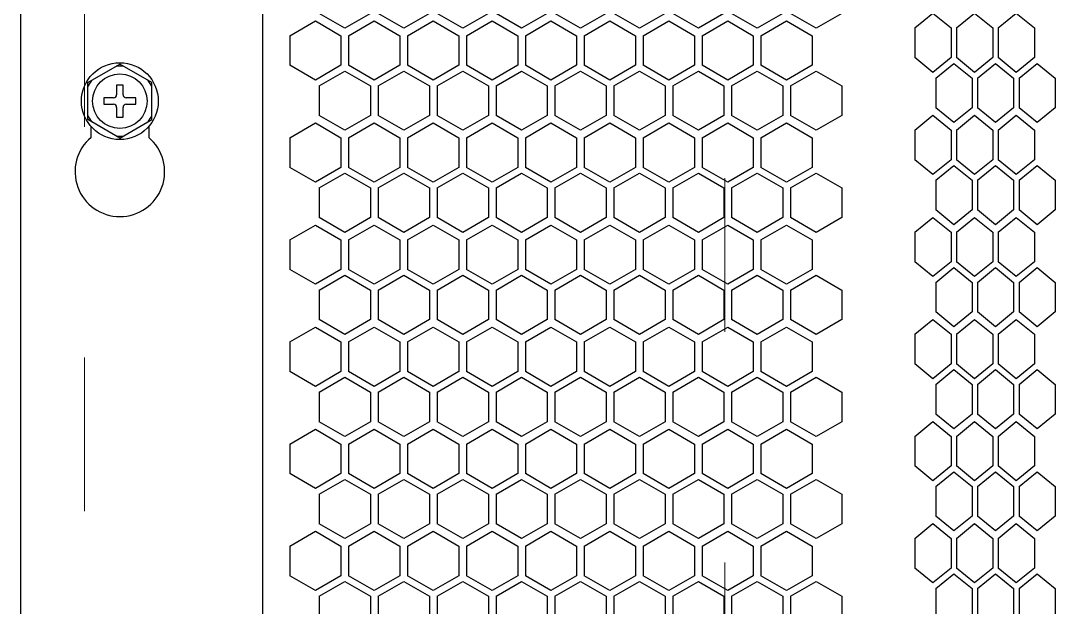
# Model space of a CAD drawing. Extents: x 61367 to 140945, y -1257 to 25588.
# Drawn here: x 72402.2 to 72563.8, y 20211.1 to 20302.6 of the extents above; entities that cross this region are included whole.
import ezdxf

# ---------------------------------------------------------------- set-up
doc = ezdxf.new("R2010")
doc.units = 0
doc.header["$MEASUREMENT"] = 0
doc.linetypes.add('ACAD_ISO03W100', pattern=[30, 12, -18])
doc.layers.get('0').update_dxf_attribs({"linetype": 'CONTINUOUS'})
doc.layers.add('2401-00336-S-M6-12HWM_0', color=7, linetype='CONTINUOUS')
doc.layers.add('4215-0412-2_0', color=7, linetype='CONTINUOUS')
doc.layers.add('THICK', color=7, linetype='CONTINUOUS', lineweight=0)

# ---------------------------------------------------------------- blocks, each defined once
blk = doc.blocks.new('RY6TU6TYR6Y')
at = {"layer": 'THICK', "color": 1, "linetype": 'ACAD_ISO03W100', "ltscale": 2}
blk.add_lwpolyline([(74847.97, -88359.81), (74947.97, -88359.81), (74947.97, -90811.81), (74847.97, -90811.81)], close=True, dxfattribs=at)
blk = doc.blocks.new('ERGRTHTHRT')
at = {"layer": '2401-00336-S-M6-12HWM_0', "color": 7, "linetype": 'Continuous'}
for p, q in [((-37876.56, -67650.28), (-37871.56, -67647.39)), ((-37866.56, -67650.28), (-37871.56, -67647.39)), ((-37876.56, -67656.05), (-37876.56, -67650.28)), ((-37872.06, -67650.66), (-37872.06, -67652.16)), ((-37871.06, -67650.66), (-37872.06, -67650.66)), ((-37871.06, -67652.16), (-37871.06, -67650.66)), ((-37866.56, -67656.05), (-37866.56, -67650.28)), ((-37874.06, -67652.66), (-37874.06, -67653.66)), ((-37872.56, -67652.66), (-37874.06, -67652.66)), ((-37869.06, -67652.66), (-37870.56, -67652.66)), ((-37869.06, -67653.66), (-37869.06, -67652.66)), ((-37874.06, -67653.66), (-37872.56, -67653.66)), ((-37872.06, -67654.16), (-37872.06, -67655.66)), ((-37871.06, -67655.66), (-37871.06, -67654.16)), ((-37870.56, -67653.66), (-37869.06, -67653.66)), ((-37871.56, -67658.94), (-37876.56, -67656.05)), ((-37872.06, -67655.66), (-37871.06, -67655.66)), ((-37871.56, -67658.94), (-37866.56, -67656.05))]:
    blk.add_line(p, q, dxfattribs=at)
for radius in [6, 4.25]:
    blk.add_circle((-37871.56, -67653.16), radius, dxfattribs=at)
for centre, radius, start, end in [((-37871.56, -67653.16), 5.47, 84.0076, 95.9924), ((-37871.56, -67653.16), 5.47, 144.0076, 155.9924), ((-37871.56, -67653.16), 5.47, 24.0076, 35.9924), ((-37872.56, -67652.16), 0.5, 270, 0), ((-37870.56, -67652.16), 0.5, 180, 270), ((-37872.56, -67654.16), 0.5, 0, 90), ((-37870.56, -67654.16), 0.5, 90, 180), ((-37871.56, -67653.16), 5.47, 204.0076, 215.9924), ((-37871.56, -67653.16), 5.47, 324.0076, 335.9924), ((-37871.56, -67653.16), 5.47, 264.0076, 275.9924)]:
    blk.add_arc(centre, radius, start, end, dxfattribs=at)
at = {"layer": '4215-0412-2_0', "color": 7, "linetype": 'Continuous'}
for p, q in [((-37849.25, -68019.48), (-37849.25, -67590.88)), ((-37887.05, -68016.48), (-37887.05, -67593.88)), ((-37836.41, -67641.78), (-37840.41, -67639.47)), ((-37832.41, -67639.47), (-37836.41, -67641.78)), ((-37827.21, -67641.78), (-37831.21, -67639.47)), ((-37823.21, -67639.47), (-37827.21, -67641.78)), ((-37818.01, -67641.78), (-37822.01, -67639.47)), ((-37814.01, -67639.47), (-37818.01, -67641.78)), ((-37808.81, -67641.78), (-37812.81, -67639.47)), ((-37804.81, -67639.47), (-37808.81, -67641.78)), ((-37799.61, -67641.78), (-37803.61, -67639.47)), ((-37795.61, -67639.47), (-37799.61, -67641.78)), ((-37790.41, -67641.78), (-37794.41, -67639.47)), ((-37786.41, -67639.47), (-37790.41, -67641.78)), ((-37781.21, -67641.78), (-37785.21, -67639.47)), ((-37777.21, -67639.47), (-37781.21, -67641.78)), ((-37772.01, -67641.78), (-37776.01, -67639.47)), ((-37768.01, -67639.47), (-37772.01, -67641.78)), ((-37762.81, -67641.78), (-37766.81, -67639.47)), ((-37758.81, -67639.47), (-37762.81, -67641.78)), ((-37747.4, -67641.75), (-37744.57, -67639.44)), ((-37744.57, -67639.44), (-37741.74, -67641.75)), ((-37740.89, -67641.75), (-37738.06, -67639.44)), ((-37738.06, -67639.44), (-37735.23, -67641.75)), ((-37734.39, -67641.75), (-37731.56, -67639.44)), ((-37731.56, -67639.44), (-37728.73, -67641.75)), ((-37845.03, -67642.95), (-37841.03, -67640.64)), ((-37841.03, -67640.64), (-37837.03, -67642.95)), ((-37835.83, -67642.95), (-37831.83, -67640.64)), ((-37831.83, -67640.64), (-37827.83, -67642.95)), ((-37826.63, -67642.95), (-37822.63, -67640.64)), ((-37822.63, -67640.64), (-37818.63, -67642.95)), ((-37817.43, -67642.95), (-37813.43, -67640.64)), ((-37813.43, -67640.64), (-37809.43, -67642.95)), ((-37808.23, -67642.95), (-37804.23, -67640.64)), ((-37804.23, -67640.64), (-37800.23, -67642.95)), ((-37799.03, -67642.95), (-37795.03, -67640.64)), ((-37795.03, -67640.64), (-37791.03, -67642.95)), ((-37789.83, -67642.95), (-37785.83, -67640.64)), ((-37785.83, -67640.64), (-37781.83, -67642.95)), ((-37780.63, -67642.95), (-37776.63, -67640.64)), ((-37776.63, -67640.64), (-37772.63, -67642.95)), ((-37771.43, -67642.95), (-37767.43, -67640.64)), ((-37767.43, -67640.64), (-37763.43, -67642.95)), ((-37747.4, -67641.75), (-37747.4, -67646.37)), ((-37741.74, -67641.75), (-37741.74, -67646.37)), ((-37740.89, -67641.75), (-37740.89, -67646.37)), ((-37735.23, -67641.75), (-37735.23, -67646.37)), ((-37734.39, -67641.75), (-37734.39, -67646.37)), ((-37728.73, -67641.75), (-37728.73, -67646.37)), ((-37845.03, -67642.95), (-37845.03, -67647.57)), ((-37837.03, -67642.95), (-37837.03, -67647.57)), ((-37835.83, -67642.95), (-37835.83, -67647.57)), ((-37827.83, -67642.95), (-37827.83, -67647.57)), ((-37826.63, -67642.95), (-37826.63, -67647.57)), ((-37818.63, -67642.95), (-37818.63, -67647.57)), ((-37817.43, -67642.95), (-37817.43, -67647.57)), ((-37809.43, -67642.95), (-37809.43, -67647.57)), ((-37808.23, -67642.95), (-37808.23, -67647.57)), ((-37800.23, -67642.95), (-37800.23, -67647.57)), ((-37799.03, -67642.95), (-37799.03, -67647.57)), ((-37791.03, -67642.95), (-37791.03, -67647.57)), ((-37789.83, -67642.95), (-37789.83, -67647.57)), ((-37781.83, -67642.95), (-37781.83, -67647.57)), ((-37780.63, -67642.95), (-37780.63, -67647.57)), ((-37772.63, -67642.95), (-37772.63, -67647.57)), ((-37771.43, -67642.95), (-37771.43, -67647.57)), ((-37763.43, -67642.95), (-37763.43, -67647.57)), ((-37744.57, -67648.68), (-37747.4, -67646.37)), ((-37741.74, -67646.37), (-37744.57, -67648.68)), ((-37738.06, -67648.68), (-37740.89, -67646.37)), ((-37735.23, -67646.37), (-37738.06, -67648.68)), ((-37731.56, -67648.68), (-37734.39, -67646.37)), ((-37728.73, -67646.37), (-37731.56, -67648.68)), ((-37841.03, -67649.88), (-37845.03, -67647.57)), ((-37837.03, -67647.57), (-37841.03, -67649.88)), ((-37831.83, -67649.88), (-37835.83, -67647.57)), ((-37827.83, -67647.57), (-37831.83, -67649.88)), ((-37822.63, -67649.88), (-37826.63, -67647.57)), ((-37818.63, -67647.57), (-37822.63, -67649.88)), ((-37813.43, -67649.88), (-37817.43, -67647.57)), ((-37809.43, -67647.57), (-37813.43, -67649.88)), ((-37804.23, -67649.88), (-37808.23, -67647.57)), ((-37800.23, -67647.57), (-37804.23, -67649.88)), ((-37795.03, -67649.88), (-37799.03, -67647.57)), ((-37791.03, -67647.57), (-37795.03, -67649.88)), ((-37785.83, -67649.88), (-37789.83, -67647.57)), ((-37781.83, -67647.57), (-37785.83, -67649.88)), ((-37776.63, -67649.88), (-37780.63, -67647.57)), ((-37772.63, -67647.57), (-37776.63, -67649.88)), ((-37767.43, -67649.88), (-37771.43, -67647.57)), ((-37763.43, -67647.57), (-37767.43, -67649.88)), ((-37744.13, -67649.58), (-37741.3, -67647.27)), ((-37741.3, -67647.27), (-37738.47, -67649.58)), ((-37737.62, -67649.58), (-37734.8, -67647.27)), ((-37734.8, -67647.27), (-37731.97, -67649.58)), ((-37731.12, -67649.58), (-37728.29, -67647.27)), ((-37728.29, -67647.27), (-37725.46, -67649.58)), ((-37840.41, -67650.78), (-37836.41, -67648.47)), ((-37836.41, -67648.47), (-37832.41, -67650.78)), ((-37831.21, -67650.78), (-37827.21, -67648.47)), ((-37827.21, -67648.47), (-37823.21, -67650.78)), ((-37822.01, -67650.78), (-37818.01, -67648.47)), ((-37818.01, -67648.47), (-37814.01, -67650.78)), ((-37812.81, -67650.78), (-37808.81, -67648.47)), ((-37808.81, -67648.47), (-37804.81, -67650.78)), ((-37803.61, -67650.78), (-37799.61, -67648.47)), ((-37799.61, -67648.47), (-37795.61, -67650.78)), ((-37794.41, -67650.78), (-37790.41, -67648.47)), ((-37790.41, -67648.47), (-37786.41, -67650.78)), ((-37785.21, -67650.78), (-37781.21, -67648.47)), ((-37781.21, -67648.47), (-37777.21, -67650.78)), ((-37776.01, -67650.78), (-37772.01, -67648.47)), ((-37772.01, -67648.47), (-37768.01, -67650.78)), ((-37766.81, -67650.78), (-37762.81, -67648.47)), ((-37762.81, -67648.47), (-37758.81, -67650.78)), ((-37744.13, -67649.58), (-37744.13, -67654.2)), ((-37738.47, -67649.58), (-37738.47, -67654.2)), ((-37737.62, -67649.58), (-37737.62, -67654.2)), ((-37731.97, -67649.58), (-37731.97, -67654.2)), ((-37731.12, -67649.58), (-37731.12, -67654.2)), ((-37725.46, -67649.58), (-37725.46, -67654.2)), ((-37840.41, -67650.78), (-37840.41, -67655.4)), ((-37832.41, -67650.78), (-37832.41, -67655.4)), ((-37831.21, -67650.78), (-37831.21, -67655.4)), ((-37823.21, -67650.78), (-37823.21, -67655.4)), ((-37822.01, -67650.78), (-37822.01, -67655.4)), ((-37814.01, -67650.78), (-37814.01, -67655.4)), ((-37812.81, -67650.78), (-37812.81, -67655.4)), ((-37804.81, -67650.78), (-37804.81, -67655.4)), ((-37803.61, -67650.78), (-37803.61, -67655.4)), ((-37795.61, -67650.78), (-37795.61, -67655.4)), ((-37794.41, -67650.78), (-37794.41, -67655.4)), ((-37786.41, -67650.78), (-37786.41, -67655.4)), ((-37785.21, -67650.78), (-37785.21, -67655.4)), ((-37777.21, -67650.78), (-37777.21, -67655.4)), ((-37776.01, -67650.78), (-37776.01, -67655.4)), ((-37768.01, -67650.78), (-37768.01, -67655.4)), ((-37766.81, -67650.78), (-37766.81, -67655.4)), ((-37758.81, -67650.78), (-37758.81, -67655.4)), ((-37741.3, -67656.51), (-37744.13, -67654.2)), ((-37738.47, -67654.2), (-37741.3, -67656.51)), ((-37734.8, -67656.51), (-37737.62, -67654.2)), ((-37731.97, -67654.2), (-37734.8, -67656.51)), ((-37728.29, -67656.51), (-37731.12, -67654.2)), ((-37725.46, -67654.2), (-37728.29, -67656.51)), ((-37836.41, -67657.71), (-37840.41, -67655.4)), ((-37832.41, -67655.4), (-37836.41, -67657.71)), ((-37827.21, -67657.71), (-37831.21, -67655.4)), ((-37823.21, -67655.4), (-37827.21, -67657.71)), ((-37818.01, -67657.71), (-37822.01, -67655.4)), ((-37814.01, -67655.4), (-37818.01, -67657.71)), ((-37808.81, -67657.71), (-37812.81, -67655.4)), ((-37804.81, -67655.4), (-37808.81, -67657.71)), ((-37799.61, -67657.71), (-37803.61, -67655.4)), ((-37795.61, -67655.4), (-37799.61, -67657.71)), ((-37790.41, -67657.71), (-37794.41, -67655.4)), ((-37786.41, -67655.4), (-37790.41, -67657.71)), ((-37781.21, -67657.71), (-37785.21, -67655.4)), ((-37777.21, -67655.4), (-37781.21, -67657.71)), ((-37772.01, -67657.71), (-37776.01, -67655.4)), ((-37768.01, -67655.4), (-37772.01, -67657.71)), ((-37762.81, -67657.71), (-37766.81, -67655.4)), ((-37758.81, -67655.4), (-37762.81, -67657.71)), ((-37747.4, -67657.68), (-37744.57, -67655.37)), ((-37744.57, -67655.37), (-37741.74, -67657.68)), ((-37740.89, -67657.68), (-37738.06, -67655.37)), ((-37738.06, -67655.37), (-37735.23, -67657.68)), ((-37734.39, -67657.68), (-37731.56, -67655.37)), ((-37731.56, -67655.37), (-37728.73, -67657.68)), ((-37876.06, -67658.82), (-37876.06, -67657.12)), ((-37867.06, -67657.13), (-37867.06, -67658.82)), ((-37845.03, -67658.88), (-37841.03, -67656.57)), ((-37841.03, -67656.57), (-37837.03, -67658.88)), ((-37835.83, -67658.88), (-37831.83, -67656.57)), ((-37831.83, -67656.57), (-37827.83, -67658.88)), ((-37826.63, -67658.88), (-37822.63, -67656.57)), ((-37822.63, -67656.57), (-37818.63, -67658.88)), ((-37817.43, -67658.88), (-37813.43, -67656.57)), ((-37813.43, -67656.57), (-37809.43, -67658.88)), ((-37808.23, -67658.88), (-37804.23, -67656.57)), ((-37804.23, -67656.57), (-37800.23, -67658.88)), ((-37799.03, -67658.88), (-37795.03, -67656.57)), ((-37795.03, -67656.57), (-37791.03, -67658.88)), ((-37789.83, -67658.88), (-37785.83, -67656.57)), ((-37785.83, -67656.57), (-37781.83, -67658.88)), ((-37780.63, -67658.88), (-37776.63, -67656.57)), ((-37776.63, -67656.57), (-37772.63, -67658.88)), ((-37771.43, -67658.88), (-37767.43, -67656.57)), ((-37767.43, -67656.57), (-37763.43, -67658.88)), ((-37747.4, -67657.68), (-37747.4, -67662.3)), ((-37741.74, -67657.68), (-37741.74, -67662.3)), ((-37740.89, -67657.68), (-37740.89, -67662.3)), ((-37735.23, -67657.68), (-37735.23, -67662.3)), ((-37734.39, -67657.68), (-37734.39, -67662.3)), ((-37728.73, -67657.68), (-37728.73, -67662.3)), ((-37845.03, -67658.88), (-37845.03, -67663.5)), ((-37837.03, -67658.88), (-37837.03, -67663.5)), ((-37835.83, -67658.88), (-37835.83, -67663.5)), ((-37827.83, -67658.88), (-37827.83, -67663.5)), ((-37826.63, -67658.88), (-37826.63, -67663.5)), ((-37818.63, -67658.88), (-37818.63, -67663.5)), ((-37817.43, -67658.88), (-37817.43, -67663.5)), ((-37809.43, -67658.88), (-37809.43, -67663.5)), ((-37808.23, -67658.88), (-37808.23, -67663.5)), ((-37800.23, -67658.88), (-37800.23, -67663.5)), ((-37799.03, -67658.88), (-37799.03, -67663.5)), ((-37791.03, -67658.88), (-37791.03, -67663.5)), ((-37789.83, -67658.88), (-37789.83, -67663.5)), ((-37781.83, -67658.88), (-37781.83, -67663.5)), ((-37780.63, -67658.88), (-37780.63, -67663.5)), ((-37772.63, -67658.88), (-37772.63, -67663.5)), ((-37771.43, -67658.88), (-37771.43, -67663.5)), ((-37763.43, -67658.88), (-37763.43, -67663.5)), ((-37744.57, -67664.61), (-37747.4, -67662.3)), ((-37741.74, -67662.3), (-37744.57, -67664.61)), ((-37738.06, -67664.61), (-37740.89, -67662.3)), ((-37735.23, -67662.3), (-37738.06, -67664.61)), ((-37731.56, -67664.61), (-37734.39, -67662.3)), ((-37728.73, -67662.3), (-37731.56, -67664.61)), ((-37841.03, -67665.81), (-37845.03, -67663.5)), ((-37837.03, -67663.5), (-37841.03, -67665.81)), ((-37840.41, -67666.71), (-37836.41, -67664.4)), ((-37836.41, -67664.4), (-37832.41, -67666.71)), ((-37831.83, -67665.81), (-37835.83, -67663.5)), ((-37827.83, -67663.5), (-37831.83, -67665.81)), ((-37831.21, -67666.71), (-37827.21, -67664.4)), ((-37827.21, -67664.4), (-37823.21, -67666.71)), ((-37822.63, -67665.81), (-37826.63, -67663.5)), ((-37818.63, -67663.5), (-37822.63, -67665.81)), ((-37822.01, -67666.71), (-37818.01, -67664.4)), ((-37818.01, -67664.4), (-37814.01, -67666.71)), ((-37813.43, -67665.81), (-37817.43, -67663.5)), ((-37809.43, -67663.5), (-37813.43, -67665.81)), ((-37812.81, -67666.71), (-37808.81, -67664.4)), ((-37808.81, -67664.4), (-37804.81, -67666.71)), ((-37804.23, -67665.81), (-37808.23, -67663.5)), ((-37800.23, -67663.5), (-37804.23, -67665.81)), ((-37803.61, -67666.71), (-37799.61, -67664.4)), ((-37799.61, -67664.4), (-37795.61, -67666.71)), ((-37795.03, -67665.81), (-37799.03, -67663.5)), ((-37791.03, -67663.5), (-37795.03, -67665.81)), ((-37794.41, -67666.71), (-37790.41, -67664.4)), ((-37790.41, -67664.4), (-37786.41, -67666.71)), ((-37785.83, -67665.81), (-37789.83, -67663.5)), ((-37781.83, -67663.5), (-37785.83, -67665.81)), ((-37785.21, -67666.71), (-37781.21, -67664.4)), ((-37781.21, -67664.4), (-37777.21, -67666.71)), ((-37776.63, -67665.81), (-37780.63, -67663.5)), ((-37772.63, -67663.5), (-37776.63, -67665.81)), ((-37776.01, -67666.71), (-37772.01, -67664.4)), ((-37772.01, -67664.4), (-37768.01, -67666.71)), ((-37767.43, -67665.81), (-37771.43, -67663.5)), ((-37763.43, -67663.5), (-37767.43, -67665.81)), ((-37766.81, -67666.71), (-37762.81, -67664.4)), ((-37762.81, -67664.4), (-37758.81, -67666.71)), ((-37744.13, -67665.51), (-37741.3, -67663.2)), ((-37741.3, -67663.2), (-37738.47, -67665.51)), ((-37737.62, -67665.51), (-37734.8, -67663.2)), ((-37734.8, -67663.2), (-37731.97, -67665.51)), ((-37731.12, -67665.51), (-37728.29, -67663.2)), ((-37728.29, -67663.2), (-37725.46, -67665.51)), ((-37744.13, -67665.51), (-37744.13, -67670.13)), ((-37738.47, -67665.51), (-37738.47, -67670.13)), ((-37737.62, -67665.51), (-37737.62, -67670.13)), ((-37731.97, -67665.51), (-37731.97, -67670.13)), ((-37731.12, -67665.51), (-37731.12, -67670.13)), ((-37725.46, -67665.51), (-37725.46, -67670.13)), ((-37840.41, -67666.71), (-37840.41, -67671.33)), ((-37832.41, -67666.71), (-37832.41, -67671.33)), ((-37831.21, -67666.71), (-37831.21, -67671.33)), ((-37823.21, -67666.71), (-37823.21, -67671.33)), ((-37822.01, -67666.71), (-37822.01, -67671.33)), ((-37814.01, -67666.71), (-37814.01, -67671.33)), ((-37812.81, -67666.71), (-37812.81, -67671.33)), ((-37804.81, -67666.71), (-37804.81, -67671.33)), ((-37803.61, -67666.71), (-37803.61, -67671.33)), ((-37795.61, -67666.71), (-37795.61, -67671.33)), ((-37794.41, -67666.71), (-37794.41, -67671.33)), ((-37786.41, -67666.71), (-37786.41, -67671.33)), ((-37785.21, -67666.71), (-37785.21, -67671.33)), ((-37777.21, -67666.71), (-37777.21, -67671.33)), ((-37776.01, -67666.71), (-37776.01, -67671.33)), ((-37768.01, -67666.71), (-37768.01, -67671.33)), ((-37766.81, -67666.71), (-37766.81, -67671.33)), ((-37758.81, -67666.71), (-37758.81, -67671.33)), ((-37741.3, -67672.44), (-37744.13, -67670.13)), ((-37738.47, -67670.13), (-37741.3, -67672.44)), ((-37734.8, -67672.44), (-37737.62, -67670.13)), ((-37731.97, -67670.13), (-37734.8, -67672.44)), ((-37728.29, -67672.44), (-37731.12, -67670.13)), ((-37725.46, -67670.13), (-37728.29, -67672.44)), ((-37845.03, -67674.81), (-37841.03, -67672.5)), ((-37841.03, -67672.5), (-37837.03, -67674.81)), ((-37836.41, -67673.64), (-37840.41, -67671.33)), ((-37832.41, -67671.33), (-37836.41, -67673.64)), ((-37835.83, -67674.81), (-37831.83, -67672.5)), ((-37831.83, -67672.5), (-37827.83, -67674.81)), ((-37827.21, -67673.64), (-37831.21, -67671.33)), ((-37823.21, -67671.33), (-37827.21, -67673.64)), ((-37826.63, -67674.81), (-37822.63, -67672.5)), ((-37822.63, -67672.5), (-37818.63, -67674.81)), ((-37818.01, -67673.64), (-37822.01, -67671.33)), ((-37814.01, -67671.33), (-37818.01, -67673.64)), ((-37817.43, -67674.81), (-37813.43, -67672.5)), ((-37813.43, -67672.5), (-37809.43, -67674.81)), ((-37808.81, -67673.64), (-37812.81, -67671.33)), ((-37804.81, -67671.33), (-37808.81, -67673.64)), ((-37808.23, -67674.81), (-37804.23, -67672.5)), ((-37804.23, -67672.5), (-37800.23, -67674.81)), ((-37799.61, -67673.64), (-37803.61, -67671.33)), ((-37795.61, -67671.33), (-37799.61, -67673.64)), ((-37799.03, -67674.81), (-37795.03, -67672.5)), ((-37795.03, -67672.5), (-37791.03, -67674.81)), ((-37790.41, -67673.64), (-37794.41, -67671.33)), ((-37786.41, -67671.33), (-37790.41, -67673.64)), ((-37789.83, -67674.81), (-37785.83, -67672.5)), ((-37785.83, -67672.5), (-37781.83, -67674.81)), ((-37781.21, -67673.64), (-37785.21, -67671.33)), ((-37777.21, -67671.33), (-37781.21, -67673.64)), ((-37780.63, -67674.81), (-37776.63, -67672.5)), ((-37776.63, -67672.5), (-37772.63, -67674.81)), ((-37772.01, -67673.64), (-37776.01, -67671.33)), ((-37768.01, -67671.33), (-37772.01, -67673.64)), ((-37771.43, -67674.81), (-37767.43, -67672.5)), ((-37767.43, -67672.5), (-37763.43, -67674.81)), ((-37762.81, -67673.64), (-37766.81, -67671.33)), ((-37758.81, -67671.33), (-37762.81, -67673.64)), ((-37747.4, -67673.61), (-37744.57, -67671.3)), ((-37744.57, -67671.3), (-37741.74, -67673.61)), ((-37740.89, -67673.61), (-37738.06, -67671.3)), ((-37738.06, -67671.3), (-37735.23, -67673.61)), ((-37734.39, -67673.61), (-37731.56, -67671.3)), ((-37731.56, -67671.3), (-37728.73, -67673.61)), ((-37747.4, -67673.61), (-37747.4, -67678.23)), ((-37741.74, -67673.61), (-37741.74, -67678.23)), ((-37740.89, -67673.61), (-37740.89, -67678.23)), ((-37735.23, -67673.61), (-37735.23, -67678.23)), ((-37734.39, -67673.61), (-37734.39, -67678.23)), ((-37728.73, -67673.61), (-37728.73, -67678.23)), ((-37845.03, -67674.81), (-37845.03, -67679.43)), ((-37837.03, -67674.81), (-37837.03, -67679.43)), ((-37835.83, -67674.81), (-37835.83, -67679.43)), ((-37827.83, -67674.81), (-37827.83, -67679.43)), ((-37826.63, -67674.81), (-37826.63, -67679.43)), ((-37818.63, -67674.81), (-37818.63, -67679.43)), ((-37817.43, -67674.81), (-37817.43, -67679.43)), ((-37809.43, -67674.81), (-37809.43, -67679.43)), ((-37808.23, -67674.81), (-37808.23, -67679.43)), ((-37800.23, -67674.81), (-37800.23, -67679.43)), ((-37799.03, -67674.81), (-37799.03, -67679.43)), ((-37791.03, -67674.81), (-37791.03, -67679.43)), ((-37789.83, -67674.81), (-37789.83, -67679.43)), ((-37781.83, -67674.81), (-37781.83, -67679.43)), ((-37780.63, -67674.81), (-37780.63, -67679.43)), ((-37772.63, -67674.81), (-37772.63, -67679.43)), ((-37771.43, -67674.81), (-37771.43, -67679.43)), ((-37763.43, -67674.81), (-37763.43, -67679.43)), ((-37744.57, -67680.54), (-37747.4, -67678.23)), ((-37741.74, -67678.23), (-37744.57, -67680.54)), ((-37738.06, -67680.54), (-37740.89, -67678.23)), ((-37735.23, -67678.23), (-37738.06, -67680.54)), ((-37731.56, -67680.54), (-37734.39, -67678.23)), ((-37728.73, -67678.23), (-37731.56, -67680.54)), ((-37841.03, -67681.74), (-37845.03, -67679.43)), ((-37837.03, -67679.43), (-37841.03, -67681.74)), ((-37840.41, -67682.64), (-37836.41, -67680.33)), ((-37836.41, -67680.33), (-37832.41, -67682.64)), ((-37831.83, -67681.74), (-37835.83, -67679.43)), ((-37827.83, -67679.43), (-37831.83, -67681.74)), ((-37831.21, -67682.64), (-37827.21, -67680.33)), ((-37827.21, -67680.33), (-37823.21, -67682.64)), ((-37822.63, -67681.74), (-37826.63, -67679.43)), ((-37818.63, -67679.43), (-37822.63, -67681.74)), ((-37822.01, -67682.64), (-37818.01, -67680.33)), ((-37818.01, -67680.33), (-37814.01, -67682.64)), ((-37813.43, -67681.74), (-37817.43, -67679.43)), ((-37809.43, -67679.43), (-37813.43, -67681.74)), ((-37812.81, -67682.64), (-37808.81, -67680.33)), ((-37808.81, -67680.33), (-37804.81, -67682.64)), ((-37804.23, -67681.74), (-37808.23, -67679.43)), ((-37800.23, -67679.43), (-37804.23, -67681.74)), ((-37803.61, -67682.64), (-37799.61, -67680.33)), ((-37799.61, -67680.33), (-37795.61, -67682.64)), ((-37795.03, -67681.74), (-37799.03, -67679.43)), ((-37791.03, -67679.43), (-37795.03, -67681.74)), ((-37794.41, -67682.64), (-37790.41, -67680.33)), ((-37790.41, -67680.33), (-37786.41, -67682.64)), ((-37785.83, -67681.74), (-37789.83, -67679.43)), ((-37781.83, -67679.43), (-37785.83, -67681.74)), ((-37785.21, -67682.64), (-37781.21, -67680.33)), ((-37781.21, -67680.33), (-37777.21, -67682.64)), ((-37776.63, -67681.74), (-37780.63, -67679.43)), ((-37772.63, -67679.43), (-37776.63, -67681.74)), ((-37776.01, -67682.64), (-37772.01, -67680.33)), ((-37772.01, -67680.33), (-37768.01, -67682.64)), ((-37767.43, -67681.74), (-37771.43, -67679.43)), ((-37763.43, -67679.43), (-37767.43, -67681.74)), ((-37766.81, -67682.64), (-37762.81, -67680.33)), ((-37762.81, -67680.33), (-37758.81, -67682.64)), ((-37744.13, -67681.44), (-37741.3, -67679.13)), ((-37741.3, -67679.13), (-37738.47, -67681.44)), ((-37737.62, -67681.44), (-37734.8, -67679.13)), ((-37734.8, -67679.13), (-37731.97, -67681.44)), ((-37731.12, -67681.44), (-37728.29, -67679.13)), ((-37728.29, -67679.13), (-37725.46, -67681.44)), ((-37744.13, -67681.44), (-37744.13, -67686.06)), ((-37738.47, -67681.44), (-37738.47, -67686.06)), ((-37737.62, -67681.44), (-37737.62, -67686.06)), ((-37731.97, -67681.44), (-37731.97, -67686.06)), ((-37731.12, -67681.44), (-37731.12, -67686.06)), ((-37725.46, -67681.44), (-37725.46, -67686.06)), ((-37840.41, -67682.64), (-37840.41, -67687.26)), ((-37832.41, -67682.64), (-37832.41, -67687.26)), ((-37831.21, -67682.64), (-37831.21, -67687.26)), ((-37823.21, -67682.64), (-37823.21, -67687.26)), ((-37822.01, -67682.64), (-37822.01, -67687.26)), ((-37814.01, -67682.64), (-37814.01, -67687.26)), ((-37812.81, -67682.64), (-37812.81, -67687.26)), ((-37804.81, -67682.64), (-37804.81, -67687.26)), ((-37803.61, -67682.64), (-37803.61, -67687.26)), ((-37795.61, -67682.64), (-37795.61, -67687.26)), ((-37794.41, -67682.64), (-37794.41, -67687.26)), ((-37786.41, -67682.64), (-37786.41, -67687.26)), ((-37785.21, -67682.64), (-37785.21, -67687.26)), ((-37777.21, -67682.64), (-37777.21, -67687.26)), ((-37776.01, -67682.64), (-37776.01, -67687.26)), ((-37768.01, -67682.64), (-37768.01, -67687.26)), ((-37766.81, -67682.64), (-37766.81, -67687.26)), ((-37758.81, -67682.64), (-37758.81, -67687.26)), ((-37741.3, -67688.37), (-37744.13, -67686.06)), ((-37738.47, -67686.06), (-37741.3, -67688.37)), ((-37734.8, -67688.37), (-37737.62, -67686.06)), ((-37731.97, -67686.06), (-37734.8, -67688.37)), ((-37728.29, -67688.37), (-37731.12, -67686.06)), ((-37725.46, -67686.06), (-37728.29, -67688.37)), ((-37845.03, -67690.74), (-37841.03, -67688.43)), ((-37841.03, -67688.43), (-37837.03, -67690.74)), ((-37836.41, -67689.57), (-37840.41, -67687.26)), ((-37832.41, -67687.26), (-37836.41, -67689.57)), ((-37835.83, -67690.74), (-37831.83, -67688.43)), ((-37831.83, -67688.43), (-37827.83, -67690.74)), ((-37827.21, -67689.57), (-37831.21, -67687.26)), ((-37823.21, -67687.26), (-37827.21, -67689.57)), ((-37826.63, -67690.74), (-37822.63, -67688.43)), ((-37822.63, -67688.43), (-37818.63, -67690.74)), ((-37818.01, -67689.57), (-37822.01, -67687.26)), ((-37814.01, -67687.26), (-37818.01, -67689.57)), ((-37817.43, -67690.74), (-37813.43, -67688.43)), ((-37813.43, -67688.43), (-37809.43, -67690.74)), ((-37808.81, -67689.57), (-37812.81, -67687.26)), ((-37804.81, -67687.26), (-37808.81, -67689.57)), ((-37808.23, -67690.74), (-37804.23, -67688.43)), ((-37804.23, -67688.43), (-37800.23, -67690.74)), ((-37799.61, -67689.57), (-37803.61, -67687.26)), ((-37795.61, -67687.26), (-37799.61, -67689.57)), ((-37799.03, -67690.74), (-37795.03, -67688.43)), ((-37795.03, -67688.43), (-37791.03, -67690.74)), ((-37790.41, -67689.57), (-37794.41, -67687.26)), ((-37786.41, -67687.26), (-37790.41, -67689.57)), ((-37789.83, -67690.74), (-37785.83, -67688.43)), ((-37785.83, -67688.43), (-37781.83, -67690.74)), ((-37781.21, -67689.57), (-37785.21, -67687.26)), ((-37777.21, -67687.26), (-37781.21, -67689.57)), ((-37780.63, -67690.74), (-37776.63, -67688.43)), ((-37776.63, -67688.43), (-37772.63, -67690.74)), ((-37772.01, -67689.57), (-37776.01, -67687.26)), ((-37768.01, -67687.26), (-37772.01, -67689.57)), ((-37771.43, -67690.74), (-37767.43, -67688.43)), ((-37767.43, -67688.43), (-37763.43, -67690.74)), ((-37762.81, -67689.57), (-37766.81, -67687.26)), ((-37758.81, -67687.26), (-37762.81, -67689.57)), ((-37747.4, -67689.54), (-37744.57, -67687.23)), ((-37744.57, -67687.23), (-37741.74, -67689.54)), ((-37740.89, -67689.54), (-37738.06, -67687.23)), ((-37738.06, -67687.23), (-37735.23, -67689.54)), ((-37734.39, -67689.54), (-37731.56, -67687.23)), ((-37731.56, -67687.23), (-37728.73, -67689.54)), ((-37747.4, -67689.54), (-37747.4, -67694.16)), ((-37741.74, -67689.54), (-37741.74, -67694.16)), ((-37740.89, -67689.54), (-37740.89, -67694.16)), ((-37735.23, -67689.54), (-37735.23, -67694.16)), ((-37734.39, -67689.54), (-37734.39, -67694.16)), ((-37728.73, -67689.54), (-37728.73, -67694.16)), ((-37845.03, -67690.74), (-37845.03, -67695.36)), ((-37837.03, -67690.74), (-37837.03, -67695.36)), ((-37835.83, -67690.74), (-37835.83, -67695.36)), ((-37827.83, -67690.74), (-37827.83, -67695.36)), ((-37826.63, -67690.74), (-37826.63, -67695.36)), ((-37818.63, -67690.74), (-37818.63, -67695.36)), ((-37817.43, -67690.74), (-37817.43, -67695.36)), ((-37809.43, -67690.74), (-37809.43, -67695.36)), ((-37808.23, -67690.74), (-37808.23, -67695.36)), ((-37800.23, -67690.74), (-37800.23, -67695.36)), ((-37799.03, -67690.74), (-37799.03, -67695.36)), ((-37791.03, -67690.74), (-37791.03, -67695.36)), ((-37789.83, -67690.74), (-37789.83, -67695.36)), ((-37781.83, -67690.74), (-37781.83, -67695.36)), ((-37780.63, -67690.74), (-37780.63, -67695.36)), ((-37772.63, -67690.74), (-37772.63, -67695.36)), ((-37771.43, -67690.74), (-37771.43, -67695.36)), ((-37763.43, -67690.74), (-37763.43, -67695.36)), ((-37744.57, -67696.47), (-37747.4, -67694.16)), ((-37741.74, -67694.16), (-37744.57, -67696.47)), ((-37744.13, -67697.37), (-37741.3, -67695.06)), ((-37741.3, -67695.06), (-37738.47, -67697.37)), ((-37738.06, -67696.47), (-37740.89, -67694.16)), ((-37735.23, -67694.16), (-37738.06, -67696.47)), ((-37737.62, -67697.37), (-37734.8, -67695.06)), ((-37734.8, -67695.06), (-37731.97, -67697.37)), ((-37731.56, -67696.47), (-37734.39, -67694.16)), ((-37728.73, -67694.16), (-37731.56, -67696.47)), ((-37731.12, -67697.37), (-37728.29, -67695.06)), ((-37728.29, -67695.06), (-37725.46, -67697.37)), ((-37841.03, -67697.67), (-37845.03, -67695.36)), ((-37837.03, -67695.36), (-37841.03, -67697.67)), ((-37840.41, -67698.57), (-37836.41, -67696.26)), ((-37836.41, -67696.26), (-37832.41, -67698.57)), ((-37831.83, -67697.67), (-37835.83, -67695.36)), ((-37827.83, -67695.36), (-37831.83, -67697.67)), ((-37831.21, -67698.57), (-37827.21, -67696.26)), ((-37827.21, -67696.26), (-37823.21, -67698.57)), ((-37822.63, -67697.67), (-37826.63, -67695.36)), ((-37818.63, -67695.36), (-37822.63, -67697.67)), ((-37822.01, -67698.57), (-37818.01, -67696.26)), ((-37818.01, -67696.26), (-37814.01, -67698.57)), ((-37813.43, -67697.67), (-37817.43, -67695.36)), ((-37809.43, -67695.36), (-37813.43, -67697.67)), ((-37812.81, -67698.57), (-37808.81, -67696.26)), ((-37808.81, -67696.26), (-37804.81, -67698.57)), ((-37804.23, -67697.67), (-37808.23, -67695.36)), ((-37800.23, -67695.36), (-37804.23, -67697.67)), ((-37803.61, -67698.57), (-37799.61, -67696.26)), ((-37799.61, -67696.26), (-37795.61, -67698.57)), ((-37795.03, -67697.67), (-37799.03, -67695.36)), ((-37791.03, -67695.36), (-37795.03, -67697.67)), ((-37794.41, -67698.57), (-37790.41, -67696.26)), ((-37790.41, -67696.26), (-37786.41, -67698.57)), ((-37785.83, -67697.67), (-37789.83, -67695.36)), ((-37781.83, -67695.36), (-37785.83, -67697.67)), ((-37785.21, -67698.57), (-37781.21, -67696.26)), ((-37781.21, -67696.26), (-37777.21, -67698.57)), ((-37776.63, -67697.67), (-37780.63, -67695.36)), ((-37772.63, -67695.36), (-37776.63, -67697.67)), ((-37776.01, -67698.57), (-37772.01, -67696.26)), ((-37772.01, -67696.26), (-37768.01, -67698.57)), ((-37767.43, -67697.67), (-37771.43, -67695.36)), ((-37763.43, -67695.36), (-37767.43, -67697.67)), ((-37766.81, -67698.57), (-37762.81, -67696.26)), ((-37762.81, -67696.26), (-37758.81, -67698.57)), ((-37744.13, -67697.37), (-37744.13, -67701.99)), ((-37738.47, -67697.37), (-37738.47, -67701.99)), ((-37737.62, -67697.37), (-37737.62, -67701.99)), ((-37731.97, -67697.37), (-37731.97, -67701.99)), ((-37731.12, -67697.37), (-37731.12, -67701.99)), ((-37725.46, -67697.37), (-37725.46, -67701.99)), ((-37840.41, -67698.57), (-37840.41, -67703.19)), ((-37832.41, -67698.57), (-37832.41, -67703.19)), ((-37831.21, -67698.57), (-37831.21, -67703.19)), ((-37823.21, -67698.57), (-37823.21, -67703.19)), ((-37822.01, -67698.57), (-37822.01, -67703.19)), ((-37814.01, -67698.57), (-37814.01, -67703.19)), ((-37812.81, -67698.57), (-37812.81, -67703.19)), ((-37804.81, -67698.57), (-37804.81, -67703.19)), ((-37803.61, -67698.57), (-37803.61, -67703.19)), ((-37795.61, -67698.57), (-37795.61, -67703.19)), ((-37794.41, -67698.57), (-37794.41, -67703.19)), ((-37786.41, -67698.57), (-37786.41, -67703.19)), ((-37785.21, -67698.57), (-37785.21, -67703.19)), ((-37777.21, -67698.57), (-37777.21, -67703.19)), ((-37776.01, -67698.57), (-37776.01, -67703.19)), ((-37768.01, -67698.57), (-37768.01, -67703.19)), ((-37766.81, -67698.57), (-37766.81, -67703.19)), ((-37758.81, -67698.57), (-37758.81, -67703.19)), ((-37836.41, -67705.5), (-37840.41, -67703.19)), ((-37832.41, -67703.19), (-37836.41, -67705.5)), ((-37827.21, -67705.5), (-37831.21, -67703.19)), ((-37823.21, -67703.19), (-37827.21, -67705.5)), ((-37818.01, -67705.5), (-37822.01, -67703.19)), ((-37814.01, -67703.19), (-37818.01, -67705.5)), ((-37808.81, -67705.5), (-37812.81, -67703.19)), ((-37804.81, -67703.19), (-37808.81, -67705.5)), ((-37799.61, -67705.5), (-37803.61, -67703.19)), ((-37795.61, -67703.19), (-37799.61, -67705.5)), ((-37790.41, -67705.5), (-37794.41, -67703.19)), ((-37786.41, -67703.19), (-37790.41, -67705.5)), ((-37781.21, -67705.5), (-37785.21, -67703.19)), ((-37777.21, -67703.19), (-37781.21, -67705.5)), ((-37772.01, -67705.5), (-37776.01, -67703.19)), ((-37768.01, -67703.19), (-37772.01, -67705.5)), ((-37762.81, -67705.5), (-37766.81, -67703.19)), ((-37758.81, -67703.19), (-37762.81, -67705.5)), ((-37747.4, -67705.47), (-37744.57, -67703.16)), ((-37744.57, -67703.16), (-37741.74, -67705.47)), ((-37741.3, -67704.3), (-37744.13, -67701.99)), ((-37738.47, -67701.99), (-37741.3, -67704.3)), ((-37740.89, -67705.47), (-37738.06, -67703.16)), ((-37738.06, -67703.16), (-37735.23, -67705.47)), ((-37734.8, -67704.3), (-37737.62, -67701.99)), ((-37731.97, -67701.99), (-37734.8, -67704.3)), ((-37734.39, -67705.47), (-37731.56, -67703.16)), ((-37731.56, -67703.16), (-37728.73, -67705.47)), ((-37728.29, -67704.3), (-37731.12, -67701.99)), ((-37725.46, -67701.99), (-37728.29, -67704.3)), ((-37845.03, -67706.67), (-37841.03, -67704.36)), ((-37841.03, -67704.36), (-37837.03, -67706.67)), ((-37835.83, -67706.67), (-37831.83, -67704.36)), ((-37831.83, -67704.36), (-37827.83, -67706.67)), ((-37826.63, -67706.67), (-37822.63, -67704.36)), ((-37822.63, -67704.36), (-37818.63, -67706.67)), ((-37817.43, -67706.67), (-37813.43, -67704.36)), ((-37813.43, -67704.36), (-37809.43, -67706.67)), ((-37808.23, -67706.67), (-37804.23, -67704.36)), ((-37804.23, -67704.36), (-37800.23, -67706.67)), ((-37799.03, -67706.67), (-37795.03, -67704.36)), ((-37795.03, -67704.36), (-37791.03, -67706.67)), ((-37789.83, -67706.67), (-37785.83, -67704.36)), ((-37785.83, -67704.36), (-37781.83, -67706.67)), ((-37780.63, -67706.67), (-37776.63, -67704.36)), ((-37776.63, -67704.36), (-37772.63, -67706.67)), ((-37771.43, -67706.67), (-37767.43, -67704.36)), ((-37767.43, -67704.36), (-37763.43, -67706.67)), ((-37747.4, -67705.47), (-37747.4, -67710.09)), ((-37741.74, -67705.47), (-37741.74, -67710.09)), ((-37740.89, -67705.47), (-37740.89, -67710.09)), ((-37735.23, -67705.47), (-37735.23, -67710.09)), ((-37734.39, -67705.47), (-37734.39, -67710.09)), ((-37728.73, -67705.47), (-37728.73, -67710.09)), ((-37845.03, -67706.67), (-37845.03, -67711.29)), ((-37837.03, -67706.67), (-37837.03, -67711.29)), ((-37835.83, -67706.67), (-37835.83, -67711.29)), ((-37827.83, -67706.67), (-37827.83, -67711.29)), ((-37826.63, -67706.67), (-37826.63, -67711.29)), ((-37818.63, -67706.67), (-37818.63, -67711.29)), ((-37817.43, -67706.67), (-37817.43, -67711.29)), ((-37809.43, -67706.67), (-37809.43, -67711.29)), ((-37808.23, -67706.67), (-37808.23, -67711.29)), ((-37800.23, -67706.67), (-37800.23, -67711.29)), ((-37799.03, -67706.67), (-37799.03, -67711.29)), ((-37791.03, -67706.67), (-37791.03, -67711.29)), ((-37789.83, -67706.67), (-37789.83, -67711.29)), ((-37781.83, -67706.67), (-37781.83, -67711.29)), ((-37780.63, -67706.67), (-37780.63, -67711.29)), ((-37772.63, -67706.67), (-37772.63, -67711.29)), ((-37771.43, -67706.67), (-37771.43, -67711.29)), ((-37763.43, -67706.67), (-37763.43, -67711.29)), ((-37841.03, -67713.6), (-37845.03, -67711.29)), ((-37837.03, -67711.29), (-37841.03, -67713.6)), ((-37831.83, -67713.6), (-37835.83, -67711.29)), ((-37827.83, -67711.29), (-37831.83, -67713.6)), ((-37822.63, -67713.6), (-37826.63, -67711.29)), ((-37818.63, -67711.29), (-37822.63, -67713.6)), ((-37813.43, -67713.6), (-37817.43, -67711.29)), ((-37809.43, -67711.29), (-37813.43, -67713.6)), ((-37804.23, -67713.6), (-37808.23, -67711.29)), ((-37800.23, -67711.29), (-37804.23, -67713.6)), ((-37795.03, -67713.6), (-37799.03, -67711.29)), ((-37791.03, -67711.29), (-37795.03, -67713.6)), ((-37785.83, -67713.6), (-37789.83, -67711.29)), ((-37781.83, -67711.29), (-37785.83, -67713.6)), ((-37776.63, -67713.6), (-37780.63, -67711.29)), ((-37772.63, -67711.29), (-37776.63, -67713.6)), ((-37767.43, -67713.6), (-37771.43, -67711.29)), ((-37763.43, -67711.29), (-37767.43, -67713.6)), ((-37744.57, -67712.4), (-37747.4, -67710.09)), ((-37741.74, -67710.09), (-37744.57, -67712.4)), ((-37744.13, -67713.3), (-37741.3, -67710.99)), ((-37741.3, -67710.99), (-37738.47, -67713.3)), ((-37738.06, -67712.4), (-37740.89, -67710.09)), ((-37735.23, -67710.09), (-37738.06, -67712.4)), ((-37737.62, -67713.3), (-37734.8, -67710.99)), ((-37734.8, -67710.99), (-37731.97, -67713.3)), ((-37731.56, -67712.4), (-37734.39, -67710.09)), ((-37728.73, -67710.09), (-37731.56, -67712.4)), ((-37731.12, -67713.3), (-37728.29, -67710.99)), ((-37728.29, -67710.99), (-37725.46, -67713.3)), ((-37840.41, -67714.5), (-37836.41, -67712.19)), ((-37836.41, -67712.19), (-37832.41, -67714.5)), ((-37831.21, -67714.5), (-37827.21, -67712.19)), ((-37827.21, -67712.19), (-37823.21, -67714.5)), ((-37822.01, -67714.5), (-37818.01, -67712.19)), ((-37818.01, -67712.19), (-37814.01, -67714.5)), ((-37812.81, -67714.5), (-37808.81, -67712.19)), ((-37808.81, -67712.19), (-37804.81, -67714.5)), ((-37803.61, -67714.5), (-37799.61, -67712.19)), ((-37799.61, -67712.19), (-37795.61, -67714.5)), ((-37794.41, -67714.5), (-37790.41, -67712.19)), ((-37790.41, -67712.19), (-37786.41, -67714.5)), ((-37785.21, -67714.5), (-37781.21, -67712.19)), ((-37781.21, -67712.19), (-37777.21, -67714.5)), ((-37776.01, -67714.5), (-37772.01, -67712.19)), ((-37772.01, -67712.19), (-37768.01, -67714.5)), ((-37766.81, -67714.5), (-37762.81, -67712.19)), ((-37762.81, -67712.19), (-37758.81, -67714.5)), ((-37840.41, -67714.5), (-37840.41, -67719.12)), ((-37832.41, -67714.5), (-37832.41, -67719.12)), ((-37831.21, -67714.5), (-37831.21, -67719.12)), ((-37823.21, -67714.5), (-37823.21, -67719.12)), ((-37822.01, -67714.5), (-37822.01, -67719.12)), ((-37814.01, -67714.5), (-37814.01, -67719.12)), ((-37812.81, -67714.5), (-37812.81, -67719.12)), ((-37804.81, -67714.5), (-37804.81, -67719.12)), ((-37803.61, -67714.5), (-37803.61, -67719.12)), ((-37795.61, -67714.5), (-37795.61, -67719.12)), ((-37794.41, -67714.5), (-37794.41, -67719.12)), ((-37786.41, -67714.5), (-37786.41, -67719.12)), ((-37785.21, -67714.5), (-37785.21, -67719.12)), ((-37777.21, -67714.5), (-37777.21, -67719.12)), ((-37776.01, -67714.5), (-37776.01, -67719.12)), ((-37768.01, -67714.5), (-37768.01, -67719.12)), ((-37766.81, -67714.5), (-37766.81, -67719.12)), ((-37758.81, -67714.5), (-37758.81, -67719.12)), ((-37744.13, -67713.3), (-37744.13, -67717.92)), ((-37738.47, -67713.3), (-37738.47, -67717.92)), ((-37737.62, -67713.3), (-37737.62, -67717.92)), ((-37731.97, -67713.3), (-37731.97, -67717.92)), ((-37731.12, -67713.3), (-37731.12, -67717.92)), ((-37725.46, -67713.3), (-37725.46, -67717.92)), ((-37836.41, -67721.43), (-37840.41, -67719.12)), ((-37832.41, -67719.12), (-37836.41, -67721.43)), ((-37827.21, -67721.43), (-37831.21, -67719.12)), ((-37823.21, -67719.12), (-37827.21, -67721.43)), ((-37818.01, -67721.43), (-37822.01, -67719.12)), ((-37814.01, -67719.12), (-37818.01, -67721.43)), ((-37808.81, -67721.43), (-37812.81, -67719.12)), ((-37804.81, -67719.12), (-37808.81, -67721.43)), ((-37799.61, -67721.43), (-37803.61, -67719.12)), ((-37795.61, -67719.12), (-37799.61, -67721.43)), ((-37790.41, -67721.43), (-37794.41, -67719.12)), ((-37786.41, -67719.12), (-37790.41, -67721.43)), ((-37781.21, -67721.43), (-37785.21, -67719.12)), ((-37777.21, -67719.12), (-37781.21, -67721.43)), ((-37772.01, -67721.43), (-37776.01, -67719.12)), ((-37768.01, -67719.12), (-37772.01, -67721.43)), ((-37762.81, -67721.43), (-37766.81, -67719.12)), ((-37758.81, -67719.12), (-37762.81, -67721.43)), ((-37747.4, -67721.4), (-37744.57, -67719.09)), ((-37744.57, -67719.09), (-37741.74, -67721.4)), ((-37741.3, -67720.23), (-37744.13, -67717.92)), ((-37738.47, -67717.92), (-37741.3, -67720.23)), ((-37740.89, -67721.4), (-37738.06, -67719.09)), ((-37738.06, -67719.09), (-37735.23, -67721.4)), ((-37734.8, -67720.23), (-37737.62, -67717.92)), ((-37731.97, -67717.92), (-37734.8, -67720.23)), ((-37734.39, -67721.4), (-37731.56, -67719.09)), ((-37731.56, -67719.09), (-37728.73, -67721.4)), ((-37728.29, -67720.23), (-37731.12, -67717.92)), ((-37725.46, -67717.92), (-37728.29, -67720.23)), ((-37845.03, -67722.6), (-37841.03, -67720.29)), ((-37841.03, -67720.29), (-37837.03, -67722.6)), ((-37835.83, -67722.6), (-37831.83, -67720.29)), ((-37831.83, -67720.29), (-37827.83, -67722.6)), ((-37826.63, -67722.6), (-37822.63, -67720.29)), ((-37822.63, -67720.29), (-37818.63, -67722.6)), ((-37817.43, -67722.6), (-37813.43, -67720.29)), ((-37813.43, -67720.29), (-37809.43, -67722.6)), ((-37808.23, -67722.6), (-37804.23, -67720.29)), ((-37804.23, -67720.29), (-37800.23, -67722.6)), ((-37799.03, -67722.6), (-37795.03, -67720.29)), ((-37795.03, -67720.29), (-37791.03, -67722.6)), ((-37789.83, -67722.6), (-37785.83, -67720.29)), ((-37785.83, -67720.29), (-37781.83, -67722.6)), ((-37780.63, -67722.6), (-37776.63, -67720.29)), ((-37776.63, -67720.29), (-37772.63, -67722.6)), ((-37771.43, -67722.6), (-37767.43, -67720.29)), ((-37767.43, -67720.29), (-37763.43, -67722.6)), ((-37845.03, -67722.6), (-37845.03, -67727.22)), ((-37837.03, -67722.6), (-37837.03, -67727.22)), ((-37835.83, -67722.6), (-37835.83, -67727.22)), ((-37827.83, -67722.6), (-37827.83, -67727.22)), ((-37826.63, -67722.6), (-37826.63, -67727.22)), ((-37818.63, -67722.6), (-37818.63, -67727.22)), ((-37817.43, -67722.6), (-37817.43, -67727.22)), ((-37809.43, -67722.6), (-37809.43, -67727.22)), ((-37808.23, -67722.6), (-37808.23, -67727.22)), ((-37800.23, -67722.6), (-37800.23, -67727.22)), ((-37799.03, -67722.6), (-37799.03, -67727.22)), ((-37791.03, -67722.6), (-37791.03, -67727.22)), ((-37789.83, -67722.6), (-37789.83, -67727.22)), ((-37781.83, -67722.6), (-37781.83, -67727.22)), ((-37780.63, -67722.6), (-37780.63, -67727.22)), ((-37772.63, -67722.6), (-37772.63, -67727.22)), ((-37771.43, -67722.6), (-37771.43, -67727.22)), ((-37763.43, -67722.6), (-37763.43, -67727.22)), ((-37747.4, -67721.4), (-37747.4, -67726.02)), ((-37741.74, -67721.4), (-37741.74, -67726.02)), ((-37740.89, -67721.4), (-37740.89, -67726.02)), ((-37735.23, -67721.4), (-37735.23, -67726.02)), ((-37734.39, -67721.4), (-37734.39, -67726.02)), ((-37728.73, -67721.4), (-37728.73, -67726.02)), ((-37841.03, -67729.53), (-37845.03, -67727.22)), ((-37837.03, -67727.22), (-37841.03, -67729.53)), ((-37831.83, -67729.53), (-37835.83, -67727.22)), ((-37827.83, -67727.22), (-37831.83, -67729.53)), ((-37822.63, -67729.53), (-37826.63, -67727.22)), ((-37818.63, -67727.22), (-37822.63, -67729.53)), ((-37813.43, -67729.53), (-37817.43, -67727.22)), ((-37809.43, -67727.22), (-37813.43, -67729.53)), ((-37804.23, -67729.53), (-37808.23, -67727.22)), ((-37800.23, -67727.22), (-37804.23, -67729.53)), ((-37795.03, -67729.53), (-37799.03, -67727.22)), ((-37791.03, -67727.22), (-37795.03, -67729.53)), ((-37785.83, -67729.53), (-37789.83, -67727.22)), ((-37781.83, -67727.22), (-37785.83, -67729.53)), ((-37776.63, -67729.53), (-37780.63, -67727.22)), ((-37772.63, -67727.22), (-37776.63, -67729.53)), ((-37767.43, -67729.53), (-37771.43, -67727.22)), ((-37763.43, -67727.22), (-37767.43, -67729.53)), ((-37744.57, -67728.33), (-37747.4, -67726.02)), ((-37741.74, -67726.02), (-37744.57, -67728.33)), ((-37744.13, -67729.23), (-37741.3, -67726.92)), ((-37741.3, -67726.92), (-37738.47, -67729.23)), ((-37738.06, -67728.33), (-37740.89, -67726.02)), ((-37735.23, -67726.02), (-37738.06, -67728.33)), ((-37737.62, -67729.23), (-37734.8, -67726.92)), ((-37734.8, -67726.92), (-37731.97, -67729.23)), ((-37731.56, -67728.33), (-37734.39, -67726.02)), ((-37728.73, -67726.02), (-37731.56, -67728.33)), ((-37731.12, -67729.23), (-37728.29, -67726.92)), ((-37728.29, -67726.92), (-37725.46, -67729.23)), ((-37840.41, -67730.43), (-37836.41, -67728.12)), ((-37836.41, -67728.12), (-37832.41, -67730.43)), ((-37831.21, -67730.43), (-37827.21, -67728.12)), ((-37827.21, -67728.12), (-37823.21, -67730.43)), ((-37822.01, -67730.43), (-37818.01, -67728.12)), ((-37818.01, -67728.12), (-37814.01, -67730.43)), ((-37812.81, -67730.43), (-37808.81, -67728.12)), ((-37808.81, -67728.12), (-37804.81, -67730.43)), ((-37803.61, -67730.43), (-37799.61, -67728.12)), ((-37799.61, -67728.12), (-37795.61, -67730.43)), ((-37794.41, -67730.43), (-37790.41, -67728.12)), ((-37790.41, -67728.12), (-37786.41, -67730.43)), ((-37785.21, -67730.43), (-37781.21, -67728.12)), ((-37781.21, -67728.12), (-37777.21, -67730.43)), ((-37776.01, -67730.43), (-37772.01, -67728.12)), ((-37772.01, -67728.12), (-37768.01, -67730.43)), ((-37766.81, -67730.43), (-37762.81, -67728.12)), ((-37762.81, -67728.12), (-37758.81, -67730.43)), ((-37840.41, -67730.43), (-37840.41, -67735.05)), ((-37832.41, -67730.43), (-37832.41, -67735.05)), ((-37831.21, -67730.43), (-37831.21, -67735.05)), ((-37823.21, -67730.43), (-37823.21, -67735.05)), ((-37822.01, -67730.43), (-37822.01, -67735.05)), ((-37814.01, -67730.43), (-37814.01, -67735.05)), ((-37812.81, -67730.43), (-37812.81, -67735.05)), ((-37804.81, -67730.43), (-37804.81, -67735.05)), ((-37803.61, -67730.43), (-37803.61, -67735.05)), ((-37795.61, -67730.43), (-37795.61, -67735.05)), ((-37794.41, -67730.43), (-37794.41, -67735.05)), ((-37786.41, -67730.43), (-37786.41, -67735.05)), ((-37785.21, -67730.43), (-37785.21, -67735.05)), ((-37777.21, -67730.43), (-37777.21, -67735.05)), ((-37776.01, -67730.43), (-37776.01, -67735.05)), ((-37768.01, -67730.43), (-37768.01, -67735.05)), ((-37766.81, -67730.43), (-37766.81, -67735.05)), ((-37758.81, -67730.43), (-37758.81, -67735.05)), ((-37744.13, -67729.23), (-37744.13, -67733.85)), ((-37738.47, -67729.23), (-37738.47, -67733.85)), ((-37737.62, -67729.23), (-37737.62, -67733.85)), ((-37731.97, -67729.23), (-37731.97, -67733.85)), ((-37731.12, -67729.23), (-37731.12, -67733.85)), ((-37725.46, -67729.23), (-37725.46, -67733.85))]:
    blk.add_line(p, q, dxfattribs=at)
blk.add_arc((-37871.56, -67664.18), 7, 130.0052, 49.9948, dxfattribs=at)

msp = doc.modelspace()

# ---------------------------------------------------------------- block references
at = {"lineweight": -3}
msp.add_blockref('ERGRTHTHRT', (110289.232, 87943.251), dxfattribs=at)
msp.add_blockref('RY6TU6TYR6Y', (-2435.798, 108817.894))

doc.saveas('drawing.dxf')
